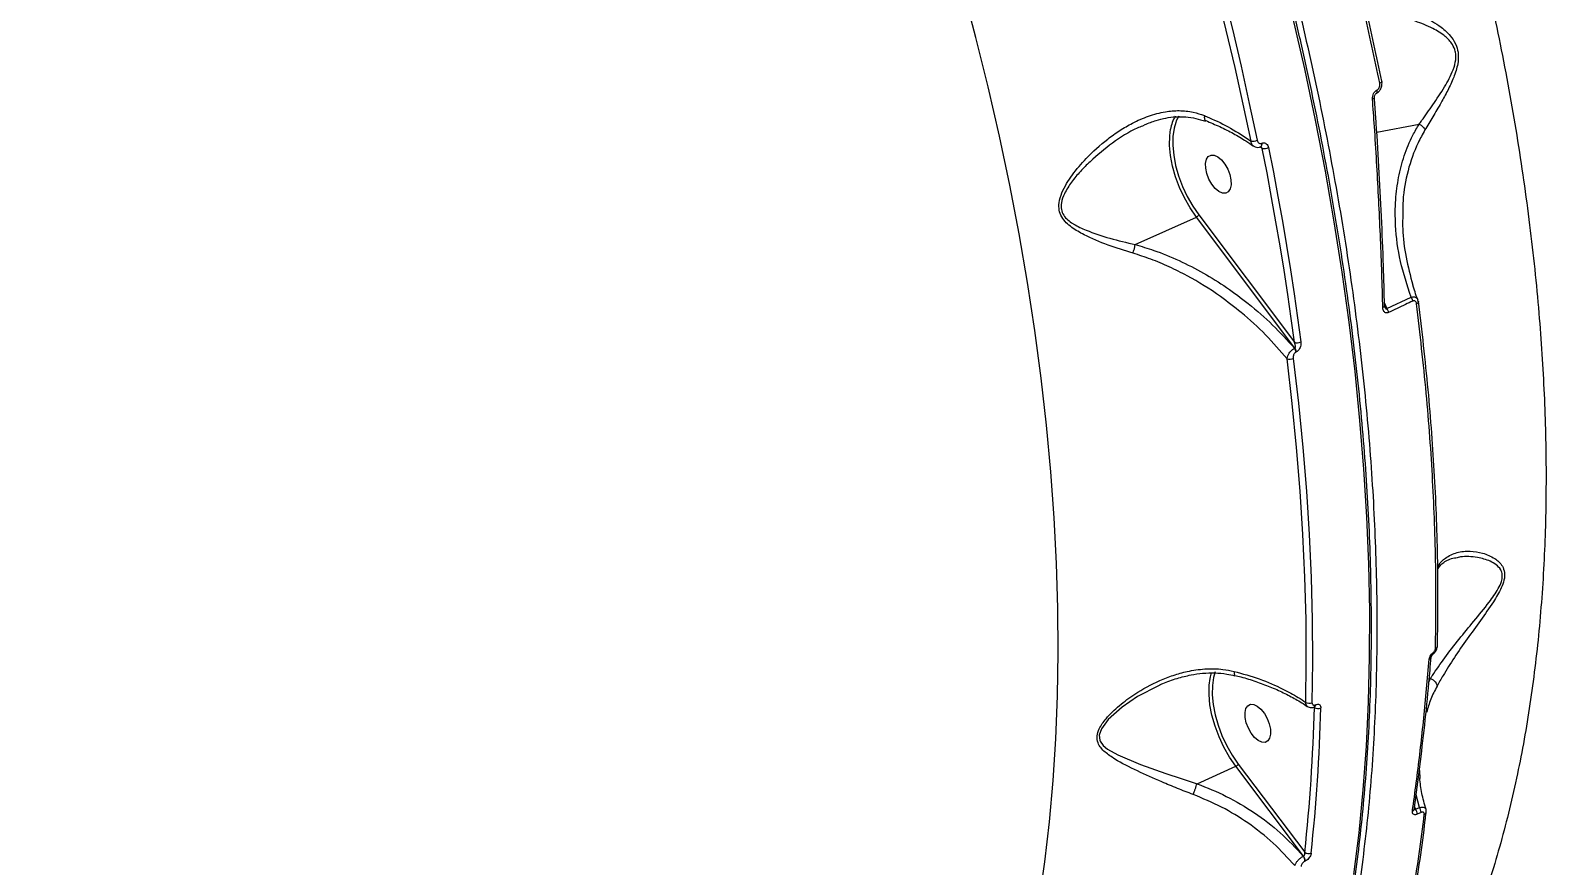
# Model space of a CAD drawing. Header units: millimetres. Extents: x -8422 to 28150, y -6982 to 5510.
# Drawn here: x 21714.2 to 22047, y 1206.7 to 1389.7 of the extents above; entities that cross this region are included whole.
import ezdxf

# ---------------------------------------------------------------- set-up
doc = ezdxf.new("R2010")
doc.units = ezdxf.units.MM
for name, color, linetype in [('DIKOM_ОБЪЕКТ', 7, 'Continuous'), ('DIKOM_РАЗМЕР_ЗОНА', 7, 'Continuous'), ('DIKOM_РАЗМЕР_ОБЪЕКТА', 7, 'Continuous')]:
    doc.layers.add(name, color=color, linetype=linetype)
doc.styles.add('style1', font='arial.ttf', dxfattribs={"width": 0.8})
doc.dimstyles.new('1-50', dxfattribs={"dimtxt": 300, "dimasz": 200, "dimexe": 100, "dimexo": 0, "dimgap": 100, "dimtad": 1, "dimdec": 0, "dimtxsty": 'style1', "dimcen": 0, "dimclrd": 7, "dimclre": 7, "dimadec": 1, "dimazin": 2, "dimtfac": 1, "dimtdec": 0, "dimtmove": 1, "dimatfit": 3, "dimfxl": 0, "dimlwd": 25, "dimlwe": 18, "dimarcsym": 0})

# ---------------------------------------------------------------- blocks, each defined once
blk = doc.blocks.new('*D15')
at = {"layer": 'Defpoints', "color": 0, "transparency": 16777216}
for p in [(19380.28, 3651.45), (27070.13, 3651.45), (15204.41, -3115.19)]:
    blk.add_point(p, dxfattribs=at)
at = {"layer": 'DIKOM_РАЗМЕР_ОБЪЕКТА', "color": 7, "lineweight": 18, "transparency": 16777216}
for p, q in [((19380.28, 3651.45), (27170.13, 3651.45)), ((15204.41, -3115.19), (27170.13, -3115.19))]:
    blk.add_line(p, q, dxfattribs=at)
at = {"layer": 'DIKOM_РАЗМЕР_ОБЪЕКТА', "color": 7, "lineweight": 25, "transparency": 16777216}
blk.add_line((27070.13, -2915.19), (27070.13, 3451.45), dxfattribs=at)
at = {"layer": 'DIKOM_РАЗМЕР_ОБЪЕКТА', "color": 7, "transparency": 16777216}
for points in [[(27036.8, 3451.45), (27103.47, 3451.45), (27070.13, 3651.45)], [(27036.8, -2915.19), (27103.47, -2915.19), (27070.13, -3115.19)]]:
    blk.add_solid(points, dxfattribs=at)
at = {"layer": 'DIKOM_РАЗМЕР_ОБЪЕКТА', "color": 0, "transparency": 16777216, "insert": (26816.96, -135.25), "char_height": 300, "attachment_point": 5, "rotation": 90, "style": 'style1'}
blk.add_mtext('6750', dxfattribs=at)
blk = doc.blocks.new('*D16')
at = {"layer": 'Defpoints', "color": 0, "transparency": 16777216}
for p in [(12490, 1387.95), (23986.61, 1004.03), (12490, -5796.5)]:
    blk.add_point(p, dxfattribs=at)
at = {"layer": 'DIKOM_РАЗМЕР_ОБЪЕКТА', "color": 7, "lineweight": 18, "transparency": 16777216}
for p, q in [((12490, 1387.95), (12490, -5896.5)), ((23986.61, 1004.03), (23986.61, -5896.5))]:
    blk.add_line(p, q, dxfattribs=at)
at = {"layer": 'DIKOM_РАЗМЕР_ОБЪЕКТА', "color": 7, "lineweight": 25, "transparency": 16777216}
blk.add_line((23786.61, -5796.5), (12690, -5796.5), dxfattribs=at)
at = {"layer": 'DIKOM_РАЗМЕР_ОБЪЕКТА', "color": 7, "transparency": 16777216}
for points in [[(12690, -5763.17), (12690, -5829.83), (12490, -5796.5)], [(23786.61, -5763.17), (23786.61, -5829.83), (23986.61, -5796.5)]]:
    blk.add_solid(points, dxfattribs=at)
at = {"layer": 'DIKOM_РАЗМЕР_ОБЪЕКТА', "color": 0, "transparency": 16777216, "insert": (18238.3, -5543.33), "char_height": 300, "attachment_point": 5, "style": 'style1'}
blk.add_mtext('11500', dxfattribs=at)
blk = doc.blocks.new('*D14')
at = {"layer": 'Defpoints', "color": 0, "transparency": 16777216}
for p in [(20684.73, 5148.63), (28049.7, 5148.63), (14575.76, -5055.5)]:
    blk.add_point(p, dxfattribs=at)
at = {"layer": 'DIKOM_РАЗМЕР_ЗОНА', "color": 7, "lineweight": 18, "transparency": 16777216}
for p, q in [((20684.73, 5148.63), (28149.7, 5148.63)), ((14575.76, -5055.5), (28149.7, -5055.5))]:
    blk.add_line(p, q, dxfattribs=at)
at = {"layer": 'DIKOM_РАЗМЕР_ЗОНА', "color": 7, "lineweight": 25, "transparency": 16777216}
blk.add_line((28049.7, -4855.5), (28049.7, 4948.63), dxfattribs=at)
at = {"layer": 'DIKOM_РАЗМЕР_ЗОНА', "color": 7, "transparency": 16777216}
for points in [[(28016.36, 4948.63), (28083.03, 4948.63), (28049.7, 5148.63)], [(28016.36, -4855.5), (28083.03, -4855.5), (28049.7, -5055.5)]]:
    blk.add_solid(points, dxfattribs=at)
at = {"layer": 'DIKOM_РАЗМЕР_ЗОНА', "color": 0, "transparency": 16777216, "insert": (27796.52, -63.59), "char_height": 300, "attachment_point": 5, "rotation": 90, "style": 'style1'}
blk.add_mtext('10200', dxfattribs=at)
blk = doc.blocks.new('*D13')
at = {"layer": 'Defpoints', "color": 0, "transparency": 16777216}
for p in [(10490, 1785.06), (25983.09, 460.53), (10490, -6882.5)]:
    blk.add_point(p, dxfattribs=at)
at = {"layer": 'DIKOM_РАЗМЕР_ЗОНА', "color": 7, "lineweight": 18, "transparency": 16777216}
for p, q in [((10490, 1785.06), (10490, -6982.5)), ((25983.09, 460.53), (25983.09, -6982.5))]:
    blk.add_line(p, q, dxfattribs=at)
at = {"layer": 'DIKOM_РАЗМЕР_ЗОНА', "color": 7, "lineweight": 25, "transparency": 16777216}
blk.add_line((25783.09, -6882.5), (10690, -6882.5), dxfattribs=at)
at = {"layer": 'DIKOM_РАЗМЕР_ЗОНА', "color": 7, "transparency": 16777216}
for points in [[(10690, -6849.17), (10690, -6915.83), (10490, -6882.5)], [(25783.09, -6849.17), (25783.09, -6915.83), (25983.09, -6882.5)]]:
    blk.add_solid(points, dxfattribs=at)
at = {"layer": 'DIKOM_РАЗМЕР_ЗОНА', "color": 0, "transparency": 16777216, "insert": (18236.55, -6629.33), "char_height": 300, "attachment_point": 5, "style": 'style1'}
blk.add_mtext('15500', dxfattribs=at)

msp = doc.modelspace()

# ---------------------------------------------------------------- linework, layer by layer
at = {"layer": 'DIKOM_ОБЪЕКТ', "color": 7, "linetype": 'Continuous', "lineweight": 15}
for p, q in [((21958.34, 1368.99), (21957.76, 1368.75)), ((22009.09, 1367.43), (22018.38, 1369.17)), ((21984.02, 1363.85), (21983.58, 1364.2)), ((21983.72, 1364.24), (21983.72, 1364.24)), ((21983.72, 1364.23), (21983.75, 1364.24)), ((21983.74, 1364.23), (21983.75, 1364.24)), ((21983.91, 1364.96), (21983.93, 1364.98)), ((21956.2, 1342.78), (21969.6, 1348.81)), ((21991.15, 1320.09), (21969.6, 1348.81)), ((21970.12, 1349.27), (21991.06, 1321.36)), ((22011.3, 1328.77), (22016.61, 1331.26)), ((22010.79, 1329.96), (22011.3, 1328.77)), ((22018.19, 1330.24), (22018.11, 1330.69)), ((21991.07, 1320.05), (21991.15, 1320.09)), ((21991.49, 1319.25), (21991.41, 1319.21)), ((22021.44, 1253.02), (22021.44, 1253.03)), ((22020.54, 1247.04), (22020.88, 1247.74)), ((22020.6, 1247.69), (22020.88, 1247.74)), ((21961.6, 1246.25), (21961.32, 1246.11)), ((21995.46, 1241.49), (21995.5, 1241.51)), ((21995.67, 1241.94), (21995.72, 1241.96)), ((21969.74, 1224.65), (21978.24, 1228.48)), ((21993.07, 1208.81), (21978.24, 1228.48)), ((21978.76, 1228.94), (21993.33, 1209.62)), ((22018.43, 1227.55), (22018.54, 1225.76)), ((22018.42, 1219.47), (22017.73, 1222.24)), ((22017.38, 1219.61), (22017.6, 1219.11)), ((22017.6, 1219.11), (22018.42, 1219.47)), ((22018.79, 1218.34), (22017.97, 1217.98)), ((22019.89, 1218.27), (22019.91, 1218.41)), ((22019.93, 1218.41), (22019.93, 1218.4)), ((21993.01, 1208.78), (21993.07, 1208.81)), ((21993.42, 1207.7), (21993.36, 1207.67))]:
    msp.add_line(p, q, dxfattribs=at)
at = {"layer": 'DIKOM_ОБЪЕКТ', "color": 7, "linetype": 'Continuous', "lineweight": 15, "flags": 128}
for points in [[(21966.29, 1430.92), (21968.73, 1422.71), (21971.07, 1414.51), (21973.31, 1406.31), (21975.44, 1398.13), (21977.47, 1389.97), (21979.38, 1381.83), (21981.19, 1373.71), (21982.9, 1365.62)], [(21981.57, 1365.43), (21979.87, 1373.5), (21978.06, 1381.6), (21976.15, 1389.72), (21974.13, 1397.87), (21972, 1406.03), (21969.77, 1414.2), (21967.43, 1422.39), (21964.99, 1430.58)], [(21935.13, 1198.92), (21936.39, 1207.53), (21937.42, 1216.33), (21938.24, 1225.33), (21938.83, 1234.51), (21939.21, 1243.87), (21939.36, 1253.39), (21939.28, 1263.08), (21938.99, 1272.91), (21938.47, 1282.87), (21937.74, 1292.97), (21936.78, 1303.2), (21935.6, 1313.53), (21934.2, 1323.96), (21932.59, 1334.49), (21930.76, 1345.09), (21928.72, 1355.78), (21926.46, 1366.52), (21924, 1377.31), (21921.32, 1388.15), (21918.44, 1399.02)], [(22004.11, 1204.75), (22005.24, 1213.92), (22006.14, 1223.29), (22006.82, 1232.85), (22007.28, 1242.58), (22007.53, 1252.48), (22007.55, 1262.54), (22007.35, 1272.76), (22006.92, 1283.11), (22006.28, 1293.6), (22005.42, 1304.22), (22004.34, 1314.95), (22003.04, 1325.79), (22001.52, 1336.73), (21999.79, 1347.76), (21997.84, 1358.87), (21995.68, 1370.05), (21993.31, 1381.29), (21990.73, 1392.59)], [(22010.15, 1378.57), (22010.18, 1378.52), (22010.19, 1378.47), (22010.18, 1378.41), (22010.14, 1378.36), (22010.08, 1378.29), (22010, 1378.23), (22009.9, 1378.18), (22009.78, 1378.12)], [(22008.59, 1374.94), (22008.58, 1374.91), (22008.55, 1374.86), (22008.49, 1374.81), (22008.4, 1374.77), (22008.29, 1374.72), (22008.16, 1374.68)], [(22009.02, 1375.92), (22009.08, 1375.97), (22009.15, 1376.08), (22009.18, 1376.23), (22009.17, 1376.42), (22009.13, 1376.62)], [(21965.72, 1370.87), (21965.2, 1369.86), (21965.07, 1369.51)], [(21969.6, 1348.81), (21968.23, 1350.81), (21966.99, 1352.98), (21965.92, 1355.26), (21965.04, 1357.61), (21964.37, 1359.97), (21963.93, 1362.28), (21963.72, 1364.5), (21963.75, 1366.56), (21963.94, 1368.05)], [(21965.07, 1369.51), (21964.71, 1368.28), (21964.45, 1366.48), (21964.42, 1364.48), (21964.62, 1362.33), (21965.05, 1360.09), (21965.7, 1357.8), (21966.56, 1355.52), (21967.6, 1353.31), (21968.79, 1351.21), (21970.12, 1349.27)], [(21973.71, 1355.09), (21972.97, 1356.02), (21972.35, 1357.12), (21971.89, 1358.31), (21971.64, 1359.49), (21971.61, 1360.57), (21971.8, 1361.46), (21972.21, 1362.08), (21972.8, 1362.39), (21973.51, 1362.36), (21974.3, 1362), (21975.1, 1361.33), (21975.84, 1360.4), (21976.46, 1359.3), (21976.92, 1358.11), (21977.17, 1356.93), (21977.2, 1355.85), (21977, 1354.96), (21976.59, 1354.34), (21976.01, 1354.03), (21975.29, 1354.06), (21974.51, 1354.42), (21973.71, 1355.09)], [(21991.06, 1321.36), (21990.35, 1326.6), (21989.6, 1331.87), (21988.79, 1337.15), (21987.94, 1342.46), (21987.03, 1347.78), (21986.08, 1353.12), (21985.07, 1358.47), (21984.02, 1363.85)], [(21985.4, 1364.02), (21986.45, 1358.64), (21987.46, 1353.27), (21988.42, 1347.92), (21989.32, 1342.58), (21990.18, 1337.26), (21990.99, 1331.97), (21991.74, 1326.69), (21992.45, 1321.44)], [(22010.82, 1329.34), (22010.82, 1329.29), (22010.79, 1329.23), (22010.73, 1329.17), (22010.65, 1329.11), (22010.55, 1329.06), (22010.42, 1329.02)], [(22018.17, 1330.34), (22018.21, 1330.28), (22018.22, 1330.24)], [(21993.55, 1242.48), (21993.67, 1251.48), (21993.61, 1260.61), (21993.36, 1269.87), (21992.94, 1279.24), (21992.34, 1288.71), (21991.55, 1298.29), (21990.59, 1307.97), (21989.45, 1317.73)], [(21990.8, 1317.82), (21991.94, 1308.03), (21992.91, 1298.34), (21993.69, 1288.74), (21994.29, 1279.24), (21994.72, 1269.85), (21994.96, 1260.58), (21995.03, 1251.42), (21994.91, 1242.4)], [(22022.33, 1254.95), (22022.36, 1254.86), (22022.37, 1254.78), (22022.36, 1254.69), (22022.32, 1254.6), (22022.26, 1254.52), (22022.18, 1254.44), (22022.08, 1254.38), (22021.96, 1254.32)], [(22021.44, 1253.03), (22021.46, 1253.06), (22021.47, 1253.12), (22021.45, 1253.21), (22021.4, 1253.32)], [(21978.24, 1228.48), (21976.87, 1230.48), (21975.63, 1232.64), (21974.56, 1234.93), (21973.68, 1237.28), (21973.01, 1239.64), (21972.57, 1241.95), (21972.36, 1244.17), (21972.39, 1246.23), (21972.58, 1247.72)], [(21972.58, 1247.72), (21972.66, 1248.09), (21972.88, 1248.91)], [(21973.71, 1249.18), (21973.35, 1247.95), (21973.09, 1246.15), (21973.06, 1244.15), (21973.26, 1242), (21973.69, 1239.75), (21974.35, 1237.47), (21975.2, 1235.19), (21976.24, 1232.97), (21977.43, 1230.87), (21978.76, 1228.94)], [(21961.32, 1246.11), (21956.72, 1243.76), (21953.31, 1241.43), (21950.29, 1238.69), (21948.79, 1236.65), (21948.32, 1235.27), (21948.43, 1234.2), (21948.53, 1233.94), (21949.21, 1232.99), (21950.14, 1232.22), (21952.38, 1230.96), (21957.35, 1228.87), (21962.87, 1226.91), (21966.25, 1225.77), (21969.74, 1224.65), (21969.74, 1224.65), (21969.74, 1224.65)], [(21982.35, 1234.76), (21981.61, 1235.69), (21980.99, 1236.79), (21980.53, 1237.98), (21980.28, 1239.16), (21980.25, 1240.24), (21980.45, 1241.13), (21980.85, 1241.75), (21981.44, 1242.06), (21982.16, 1242.03), (21982.94, 1241.67), (21983.74, 1240.99), (21984.48, 1240.07), (21985.1, 1238.97), (21985.56, 1237.78), (21985.81, 1236.59), (21985.84, 1235.52), (21985.64, 1234.63), (21985.24, 1234.01), (21984.65, 1233.7), (21983.93, 1233.72), (21983.15, 1234.09), (21982.35, 1234.76)]]:
    msp.add_lwpolyline(points, dxfattribs=at)
at = {"layer": 'DIKOM_ОБЪЕКТ', "color": 7, "linetype": 'Continuous', "lineweight": 15}
for centre, radius, start, end in [((21973.13, 1366.43), 9.33, 151.3455, 169.978), ((21981.9, 1367.82), 2.42, 262.1091, 294.3659), ((21983.3, 1364.73), 0.654, 310.1569, 21.4892), ((21983.33, 1364.74), 0.65, 309.5561, 21.6284), ((21984.43, 1366.12), 2.31, 259.7365, 294.7575), ((21969.12, 1349.89), 1.18, 293.7818, 328.0088), ((22015.03, 1330.07), 1.98, 9.6033, 37.0328), ((22009.77, 1327.57), 1.95, 10.1639, 38.0384), ((22017.69, 1330.35), 0.54, 283.0049, 348.6839), ((21991.66, 1323.18), 1.92, 251.6476, 294.4117), ((21990.01, 1319.6), 1.95, 253.4242, 293.9782), ((21989.6, 1318.95), 1.84, 8.075, 36.7074), ((21989.67, 1318.99), 1.84, 8.1062, 36.704), ((22020.5, 1252.44), 0.513, 281.2941, 350.0193), ((21598.36, 1252), 397.23, 353.8751, 358.4679), ((21994.31, 1243.82), 1.54, 240.4114, 292.9109), ((21598.69, 1251.92), 398.31, 353.876, 358.4673), ((21996.26, 1242.65), 1.51, 237.3057, 293.1702), ((21995.22, 1241.88), 0.462, 302.1946, 6.7751), ((21995.26, 1241.9), 0.459, 301.236, 6.9114), ((21977.77, 1229.55), 1.17, 293.7709, 328.3381), ((22016.75, 1219.17), 0.56, 285.1799, 347.64), ((22016.13, 1218), 1.84, 359.3821, 37.1263), ((22016.95, 1218.36), 1.84, 359.289, 36.9769), ((22019.34, 1218.51), 0.595, 286.7792, 348.6434), ((21991.68, 1207.75), 1.68, 357.4412, 37.874), ((21991.74, 1207.77), 1.68, 357.456, 37.8592), ((21994.19, 1210.72), 1.4, 231.8216, 292.4934)]:
    msp.add_arc(centre, radius, start, end, dxfattribs=at)
for points, knots in [([(21957, 1089.09), (21957.51, 1089.64), (21959.46, 1091.73), (21962.68, 1095.64), (21966.65, 1100.82), (21970.45, 1106.27), (21974.09, 1111.98), (21977.54, 1117.93), (21980.83, 1124.13), (21983.94, 1130.57), (21986.86, 1137.24), (21989.6, 1144.14), (21992.16, 1151.27), (21994.54, 1158.62), (21996.72, 1166.18), (21998.71, 1173.95), (22000.52, 1181.93), (22002.13, 1190.09), (22003.54, 1198.45), (22004.77, 1206.99), (22005.79, 1215.71), (22006.62, 1224.6), (22007.25, 1233.66), (22007.69, 1242.87), (22007.92, 1252.23), (22007.96, 1261.73), (22007.8, 1271.37), (22007.45, 1281.14), (22006.89, 1291.03), (22006.14, 1301.04), (22005.2, 1311.15), (22004.05, 1321.36), (22002.72, 1331.66), (22001.18, 1342.04), (21999.46, 1352.5), (21997.54, 1363.03), (21995.44, 1373.61), (21993.15, 1384.25), (21990.67, 1394.94), (21988, 1405.66), (21985.16, 1416.4), (21982.13, 1427.17), (21978.92, 1437.95), (21975.54, 1448.73), (21971.99, 1459.51), (21968.26, 1470.28), (21964.37, 1481.02), (21960.31, 1491.74), (21956.1, 1502.42), (21951.72, 1513.06), (21947.19, 1523.64), (21942.5, 1534.16), (21937.67, 1544.61), (21933.24, 1553.85), (21930.4, 1559.58), (21929.26, 1561.88)], [0, 0, 0, 0, 0.0068, 0.025989, 0.045184, 0.064384, 0.083589, 0.102799, 0.122013, 0.141231, 0.160451, 0.179675, 0.1989, 0.218127, 0.237356, 0.256585, 0.275815, 0.295045, 0.314276, 0.333507, 0.352737, 0.371967, 0.391197, 0.410427, 0.429656, 0.448884, 0.468112, 0.48734, 0.506567, 0.525793, 0.545019, 0.564245, 0.58347, 0.602695, 0.621919, 0.641143, 0.660366, 0.679589, 0.698811, 0.718034, 0.737256, 0.756478, 0.775699, 0.79492, 0.814141, 0.833362, 0.852583, 0.871804, 0.891024, 0.910245, 0.929465, 0.948686, 0.967906, 0.987127, 1, 1, 1, 1]), ([(21930.51, 1562.12), (21932.53, 1558.02), (21937.98, 1546.98), (21946.38, 1528.71), (21955.53, 1507.31), (21964.11, 1485.5), (21972.08, 1463.34), (21979.39, 1440.92), (21985.89, 1418.71), (21991.57, 1396.79), (21996.44, 1375.23), (22000.59, 1353.67), (22003.96, 1332.19), (22006.54, 1310.87), (22008.25, 1290.17), (22009.12, 1270.16), (22009.18, 1250.87), (22008.43, 1231.99), (22006.84, 1213.6), (22004.38, 1195.79), (22001.12, 1178.94), (21997.09, 1163.08), (21992.32, 1148.24), (21986.76, 1134.17), (21980.37, 1120.94), (21973.15, 1108.67), (21965.91, 1098.28), (21960.79, 1092.5), (21958.59, 1090.02)], [0, 0, 0, 0, 0.022951, 0.06183, 0.10074, 0.139619, 0.179627, 0.219668, 0.259677, 0.298556, 0.337465, 0.376344, 0.416353, 0.456394, 0.496403, 0.535281, 0.57419, 0.613069, 0.653077, 0.693117, 0.733125, 0.772005, 0.810913, 0.849792, 0.889801, 0.929842, 0.96985, 1, 1, 1, 1]), ([(21995.89, 1516.48), (21998.3, 1510.57), (22003.14, 1498.75), (22009.8, 1480.84), (22016, 1462.84), (22021.87, 1444.14), (22027.32, 1424.85), (22032.26, 1405.04), (22036.53, 1385.21), (22040.07, 1365.43), (22042.86, 1345.78), (22044.8, 1326.89), (22045.92, 1308.8), (22046.29, 1291.52), (22045.91, 1274.58), (22044.74, 1258.06), (22042.78, 1242.02), (22040, 1226.49), (22036.37, 1211.56), (22031.86, 1197.23), (22026.5, 1183.75), (22020.43, 1171.44), (22013.78, 1160.3), (22006.54, 1150.45), (22001.46, 1144.2), (21998.66, 1141.53), (21998.65, 1141.53)], [0, 0, 0, 0, 0.039457, 0.078914, 0.118764, 0.158614, 0.202667, 0.246754, 0.290806, 0.336157, 0.381546, 0.426896, 0.469563, 0.512263, 0.554929, 0.598827, 0.642761, 0.686658, 0.732144, 0.77763, 0.823769, 0.869908, 0.913242, 0.956611, 0.999946, 1, 1, 1, 1]), ([(21993.41, 1443.97), (21995.04, 1438.51), (21998.3, 1427.59), (22002.67, 1411.21), (22006.69, 1394.84), (22008.99, 1383.99), (22010.15, 1378.57)], [0, 0, 0, 0, 0.249121, 0.498242, 0.749121, 1, 1, 1, 1]), ([(22009.78, 1378.12), (22008.63, 1383.51), (22006.34, 1394.3), (22002.33, 1410.65), (21997.95, 1427.1), (21994.67, 1438.12), (21993.02, 1443.62)], [0, 0, 0, 0, 0.249121, 0.498243, 0.749121, 1, 1, 1, 1]), ([(22007.19, 1392.14), (22007.3, 1392.52), (22007.59, 1393.47), (22008.54, 1394.36), (22010.17, 1394.99), (22012.57, 1394.98), (22015.76, 1394.21), (22019.39, 1392.83), (22022.37, 1391.09), (22024.4, 1389.41), (22025.6, 1388.1), (22026.58, 1386.48), (22027.04, 1384.45), (22026.86, 1382.04), (22025.98, 1379.33), (22024.65, 1376.51), (22023.07, 1373.64), (22021.37, 1370.72), (22020.23, 1368.83), (22019.66, 1367.88)], [0, 0, 0, 0, 0.041442, 0.105112, 0.168887, 0.262774, 0.356823, 0.455711, 0.55441, 0.587668, 0.620863, 0.660285, 0.692365, 0.724471, 0.773232, 0.823993, 0.874894, 0.937441, 1, 1, 1, 1]), ([(22018.39, 1369.17), (22018.39, 1369.17), (22018.57, 1369.42), (22019.53, 1370.77), (22021.39, 1373.39), (22023.48, 1376.5), (22024.98, 1379.12), (22025.89, 1381.08), (22026.46, 1383.08), (22026.43, 1384.45), (22026.19, 1385.6), (22025.58, 1386.97), (22023.85, 1388.71), (22021.03, 1390.4), (22017.49, 1391.8), (22013.88, 1392.69), (22010.9, 1393.07), (22009.44, 1392.81), (22008.83, 1392.71)], [0, 0, 0, 0, 0.00009, 0.022343, 0.12087, 0.221262, 0.263513, 0.306473, 0.351111, 0.384374, 0.388261, 0.425547, 0.483532, 0.568511, 0.687122, 0.80781, 0.920208, 1, 1, 1, 1]), ([(22009.02, 1375.94), (22009.17, 1376.02), (22009.51, 1376.23), (22009.93, 1376.79), (22010.21, 1377.51), (22010.28, 1378.14), (22010.19, 1378.45), (22010.17, 1378.52)], [0, 0, 0, 0, 0.173669, 0.405279, 0.670751, 0.930965, 1, 1, 1, 1]), ([(22009.13, 1376.62), (22009.16, 1376.65), (22009.31, 1376.73), (22009.53, 1376.97), (22009.72, 1377.34), (22009.82, 1377.74), (22009.79, 1377.99), (22009.78, 1378.12)], [0, 0, 0, 0, 0.079789, 0.318133, 0.555548, 0.777383, 1, 1, 1, 1]), ([(22008.16, 1374.68), (22008.17, 1374.88), (22008.17, 1375.28), (22008.39, 1375.86), (22008.71, 1376.35), (22009, 1376.54), (22009.13, 1376.62)], [0, 0, 0, 0, 0.25914, 0.517706, 0.781161, 1, 1, 1, 1]), ([(22010.42, 1329.02), (22010.41, 1329.64), (22010.33, 1332.73), (22010.07, 1340.82), (22009.52, 1353.38), (22008.81, 1365.53), (22008.31, 1372.67), (22008.16, 1374.68)], [0, 0, 0, 0, 0.041373, 0.206872, 0.538155, 0.869437, 1, 1, 1, 1]), ([(22010.81, 1329.34), (22010.73, 1332.26), (22010.56, 1338.74), (22010.15, 1348.91), (22009.58, 1359.8), (22009.06, 1368.49), (22008.68, 1373.56), (22008.57, 1374.95)], [0, 0, 0, 0, 0.195296, 0.433882, 0.672071, 0.909964, 1, 1, 1, 1]), ([(22008.59, 1374.94), (22008.59, 1374.96), (22008.58, 1375.03), (22008.6, 1375.22), (22008.67, 1375.48), (22008.79, 1375.71), (22008.91, 1375.85), (22009, 1375.91), (22009.02, 1375.92), (22009.02, 1375.92)], [0, 0, 0, 0, 0.037717, 0.226901, 0.441656, 0.665468, 0.828816, 0.961418, 1, 1, 1, 1]), ([(21955.72, 1340.87), (21953.87, 1341.45), (21950.13, 1342.62), (21945.66, 1344.49), (21942.68, 1346.2), (21941.06, 1347.54), (21940.05, 1348.77), (21939.47, 1350.28), (21939.46, 1352.13), (21940.09, 1354.12), (21941.14, 1356.14), (21942.87, 1358.71), (21945.76, 1362.11), (21949.32, 1365.32), (21952.79, 1367.8), (21955.76, 1369.54), (21959.1, 1371.01), (21962.56, 1371.94), (21965.86, 1372.2), (21968.75, 1371.93), (21970.54, 1371.31), (21971.35, 1371.03)], [0, 0, 0, 0, 0.091325, 0.184875, 0.239018, 0.266439, 0.294655, 0.321056, 0.347517, 0.383036, 0.418294, 0.453631, 0.526836, 0.625931, 0.677094, 0.728238, 0.790388, 0.854061, 0.904638, 0.956677, 1, 1, 1, 1]), ([(21958.3, 1369.06), (21959.12, 1369.38), (21960.64, 1369.97), (21962.92, 1370.55), (21965.09, 1370.82), (21967.29, 1370.79), (21969.47, 1370.48), (21970.88, 1370.01), (21971.57, 1369.78)], [0, 0, 0, 0, 0.186852, 0.343417, 0.506666, 0.670226, 0.836688, 1, 1, 1, 1]), ([(21971.35, 1371.03), (21971.35, 1371), (21971.32, 1370.8), (21971.32, 1370.44), (21971.42, 1370.08), (21971.57, 1369.99), (21971.63, 1369.95)], [0, 0, 0, 0, 0.044374, 0.358159, 0.695869, 1, 1, 1, 1]), ([(21971.35, 1371.03), (21971.67, 1370.89), (21973.68, 1370.04), (21977.27, 1368.29), (21980.12, 1366.39), (21981.57, 1365.43)], [0, 0, 0, 0, 0.084983, 0.533472, 1, 1, 1, 1]), ([(21957.76, 1368.75), (21957.39, 1368.6), (21955.1, 1367.66), (21951.16, 1365.11), (21947.09, 1361.76), (21944.15, 1358.82), (21942.21, 1356.51), (21940.78, 1354.21), (21939.97, 1352.14), (21939.92, 1350.45), (21940.48, 1349.14), (21941.41, 1348.14), (21942.21, 1347.57), (21943.52, 1346.77), (21946.12, 1345.58), (21950.6, 1344.09), (21954.33, 1343.21), (21956.2, 1342.78)], [0, 0, 0, 0, 0.026146, 0.163473, 0.300995, 0.365452, 0.429945, 0.493885, 0.539181, 0.571832, 0.604404, 0.637408, 0.670621, 0.676056, 0.74829, 0.874117, 1, 1, 1, 1]), ([(21971.63, 1369.94), (21972.67, 1369.5), (21974.78, 1368.63), (21977.72, 1367.12), (21980.17, 1365.7), (21981.53, 1364.74), (21982.06, 1364.37)], [0, 0, 0, 0, 0.27175, 0.548077, 0.825503, 1, 1, 1, 1]), ([(22016.61, 1331.26), (22015.76, 1333.87), (22014.06, 1339.08), (22013.12, 1346.26), (22013.13, 1352.4), (22013.79, 1357.51), (22015.03, 1362.25), (22016.61, 1366.14), (22017.91, 1368.36), (22018.38, 1369.17)], [0, 0, 0, 0, 0.199255, 0.398455, 0.542935, 0.670809, 0.79899, 0.926742, 1, 1, 1, 1]), ([(22019.66, 1367.88), (22019.14, 1366.95), (22017.54, 1364.11), (22015.8, 1358.96), (22014.8, 1353.78), (22014.81, 1350.65), (22014.82, 1349.76)], [0, 0, 0, 0, 0.170506, 0.515871, 0.861495, 1, 1, 1, 1]), ([(22018.38, 1369.17), (22018.38, 1369.17), (22018.38, 1369.17), (22018.39, 1369.17), (22018.39, 1369.17), (22018.39, 1369.17)], [0, 0, 0, 0, 0.438403, 0.788868, 1, 1, 1, 1]), ([(22018.39, 1369.17), (22018.58, 1369.05), (22018.97, 1368.82), (22019.38, 1368.39), (22019.58, 1368.07), (22019.65, 1367.92), (22019.66, 1367.88)], [0, 0, 0, 0, 0.341341, 0.682721, 0.934043, 1, 1, 1, 1]), ([(21982.07, 1364.4), (21982.06, 1364.4), (21981.89, 1364.47), (21981.68, 1364.82), (21981.6, 1365.22), (21981.57, 1365.43)], [0, 0, 0, 0, 0.031605, 0.517486, 1, 1, 1, 1]), ([(21982.1, 1364.39), (21982.12, 1364.37), (21982.29, 1364.2), (21982.76, 1364.08), (21983.31, 1364.05), (21983.61, 1364.2), (21983.71, 1364.25)], [0, 0, 0, 0, 0.059287, 0.42076, 0.808788, 1, 1, 1, 1]), ([(21982.9, 1365.62), (21982.93, 1365.5), (21983, 1365.27), (21983.22, 1365.03), (21983.49, 1364.9), (21983.73, 1364.9), (21983.87, 1364.95), (21983.91, 1364.96)], [0, 0, 0, 0, 0.233612, 0.467251, 0.695508, 0.908663, 1, 1, 1, 1]), ([(21984.02, 1363.85), (21983.98, 1363.93), (21983.9, 1364.08), (21983.77, 1364.19), (21983.71, 1364.24)], [0, 0, 0, 0, 0.531278, 1, 1, 1, 1]), ([(21983.93, 1364.98), (21983.99, 1365), (21984.19, 1365.08), (21984.54, 1365.08), (21984.93, 1364.89), (21985.25, 1364.53), (21985.35, 1364.19), (21985.4, 1364.02)], [0, 0, 0, 0, 0.093167, 0.3039, 0.530264, 0.765182, 1, 1, 1, 1]), ([(22014.82, 1349.76), (22014.78, 1348.6), (22014.67, 1345.38), (22015.37, 1340.05), (22016.46, 1335.93), (22016.99, 1333.9)], [0, 0, 0, 0, 0.222488, 0.616503, 1, 1, 1, 1]), ([(21955.72, 1340.87), (21955.74, 1340.94), (21955.81, 1341.15), (21955.94, 1341.6), (21956.1, 1342.21), (21956.17, 1342.59), (21956.2, 1342.78)], [0, 0, 0, 0, 0.107454, 0.34945, 0.674728, 1, 1, 1, 1]), ([(21989.45, 1317.73), (21987.92, 1319.51), (21984.85, 1323.09), (21979.87, 1327.61), (21974.17, 1332.01), (21968.85, 1335.34), (21963.67, 1337.93), (21959.7, 1339.61), (21957.02, 1340.46), (21955.72, 1340.87)], [0, 0, 0, 0, 0.173876, 0.350139, 0.488061, 0.692275, 0.797117, 0.901942, 1, 1, 1, 1]), ([(21956.2, 1342.78), (21956.2, 1342.78), (21956.2, 1342.78), (21956.2, 1342.78), (21956.2, 1342.78), (21956.2, 1342.78)], [0, 0, 0, 0, 0.401176, 0.76715, 1, 1, 1, 1]), ([(21956.2, 1342.78), (21957.56, 1342.37), (21960.81, 1341.41), (21965.83, 1339.33), (21971.17, 1336.6), (21976.25, 1333.43), (21981.35, 1329.65), (21986.4, 1325.23), (21989.51, 1321.78), (21991.07, 1320.05)], [0, 0, 0, 0, 0.099982, 0.239905, 0.380322, 0.520384, 0.660143, 0.830067, 1, 1, 1, 1]), ([(22016.61, 1331.26), (22016.8, 1331.3), (22017.17, 1331.38), (22017.63, 1331.26), (22017.96, 1331.03), (22018.05, 1330.8), (22018.08, 1330.7)], [0, 0, 0, 0, 0.272334, 0.544837, 0.815381, 1, 1, 1, 1]), ([(22018.08, 1330.7), (22018.08, 1330.71), (22017.62, 1331.82), (22017.3, 1332.94), (22016.97, 1334.05)], [0, 0, 0, 0, 0.006106, 1, 1, 1, 1]), ([(22011.69, 1327.91), (22011.58, 1327.87), (22011.35, 1327.78), (22011.03, 1327.83), (22010.76, 1328), (22010.56, 1328.3), (22010.45, 1328.65), (22010.43, 1328.91), (22010.42, 1329.02)], [0, 0, 0, 0, 0.164359, 0.329167, 0.489781, 0.661618, 0.86138, 1, 1, 1, 1]), ([(22010.87, 1329.05), (22010.86, 1329.06), (22010.85, 1329.1), (22010.83, 1329.21), (22010.83, 1329.3), (22010.83, 1329.33)], [0, 0, 0, 0, 0.301362, 0.740491, 1, 1, 1, 1]), ([(22010.87, 1329.04), (22010.88, 1329.03), (22010.91, 1328.94), (22010.97, 1328.84), (22011.05, 1328.75), (22011.1, 1328.71), (22011.16, 1328.69), (22011.21, 1328.69), (22011.26, 1328.72), (22011.29, 1328.75), (22011.3, 1328.77)], [0, 0, 0, 0, 0.071346, 0.364346, 0.500093, 0.586574, 0.687437, 0.782827, 0.885749, 1, 1, 1, 1]), ([(22016.99, 1330.4), (22016.45, 1330.15), (22014.68, 1329.34), (22012.92, 1328.5), (22011.69, 1327.91)], [0, 0, 0, 0, 0.299641, 1, 1, 1, 1]), ([(22017.81, 1329.82), (22017.81, 1329.83), (22017.79, 1329.95), (22017.74, 1330.13), (22017.6, 1330.33), (22017.43, 1330.45), (22017.21, 1330.48), (22017.06, 1330.43), (22016.99, 1330.4)], [0, 0, 0, 0, 0.035427, 0.257332, 0.448249, 0.628117, 0.814416, 1, 1, 1, 1]), ([(22021.96, 1254.32), (22022.03, 1260.32), (22022.16, 1272.31), (22021.44, 1291), (22020.09, 1310.13), (22018.57, 1323.26), (22017.81, 1329.82)], [0, 0, 0, 0, 0.248616, 0.497232, 0.748616, 1, 1, 1, 1]), ([(22018.17, 1330.34), (22018.93, 1323.86), (22020.43, 1310.9), (22021.79, 1291.86), (22022.53, 1273.12), (22022.4, 1261.01), (22022.33, 1254.95)], [0, 0, 0, 0, 0.248615, 0.497231, 0.748616, 1, 1, 1, 1]), ([(21991.15, 1320.09), (21991.17, 1320.1), (21991.2, 1320.12), (21991.26, 1320.21), (21991.29, 1320.37), (21991.28, 1320.62), (21991.22, 1320.94), (21991.13, 1321.19), (21991.06, 1321.34), (21991.06, 1321.36)], [0, 0, 0, 0, 0.055328, 0.109801, 0.243696, 0.417573, 0.65179, 0.951814, 1, 1, 1, 1]), ([(21992.45, 1321.44), (21992.45, 1321.4), (21992.48, 1321.18), (21992.47, 1320.76), (21992.33, 1320.22), (21992.11, 1319.79), (21991.83, 1319.44), (21991.6, 1319.31), (21991.49, 1319.25)], [0, 0, 0, 0, 0.03924, 0.287246, 0.495203, 0.671024, 0.835349, 1, 1, 1, 1]), ([(21989.45, 1317.73), (21989.45, 1317.76), (21989.48, 1317.98), (21989.6, 1318.4), (21989.89, 1318.95), (21990.24, 1319.41), (21990.64, 1319.8), (21990.92, 1319.97), (21991.07, 1320.05)], [0, 0, 0, 0, 0.039143, 0.268325, 0.466397, 0.643621, 0.819932, 1, 1, 1, 1]), ([(21991.41, 1319.21), (21991.34, 1319.17), (21991.19, 1319.08), (21991.02, 1318.86), (21990.88, 1318.59), (21990.79, 1318.25), (21990.78, 1317.98), (21990.8, 1317.84), (21990.8, 1317.82)], [0, 0, 0, 0, 0.167264, 0.334416, 0.509118, 0.71306, 0.95773, 1, 1, 1, 1]), ([(22020.89, 1247.74), (22020.89, 1247.74), (22021.01, 1247.95), (22021.97, 1249.39), (22023.94, 1252.24), (22027.04, 1256.23), (22030.36, 1260.26), (22033.01, 1263.44), (22034.79, 1265.86), (22035.75, 1267.37), (22036.43, 1268.85), (22036.6, 1269.85), (22036.56, 1270.74), (22036.24, 1271.72), (22035.26, 1272.7), (22033.53, 1273.66), (22030.84, 1274.33), (22028.22, 1274.57), (22026.77, 1274.17), (22026.44, 1274.08)], [0, 0, 0, 0, 0.000079, 0.017773, 0.126691, 0.23796, 0.342592, 0.449258, 0.48464, 0.520647, 0.555866, 0.584838, 0.590898, 0.625658, 0.674295, 0.725188, 0.825385, 0.96033, 1, 1, 1, 1]), ([(22022.37, 1271.99), (22022.46, 1272.18), (22022.94, 1273.11), (22024.33, 1274.31), (22026.62, 1275.46), (22029.41, 1275.7), (22032.28, 1275.29), (22034.43, 1274.38), (22035.87, 1273.29), (22036.66, 1272.33), (22037.16, 1271.01), (22037.06, 1269.32), (22036.43, 1267.6), (22035.59, 1266.01), (22034.08, 1263.59), (22031.78, 1260.36), (22028.82, 1256.34), (22026.05, 1252.3), (22023.85, 1248.82), (22022.73, 1246.79), (22022.3, 1246.03)], [0, 0, 0, 0, 0.01666, 0.084084, 0.177416, 0.270883, 0.35211, 0.433157, 0.464332, 0.495417, 0.527781, 0.56045, 0.588891, 0.615718, 0.642621, 0.718063, 0.793757, 0.872884, 0.951963, 1, 1, 1, 1]), ([(22022.37, 1271.63), (22022.56, 1271.9), (22023.01, 1272.52), (22023.8, 1273.2), (22024.83, 1273.76), (22025.72, 1274.1), (22026.29, 1274.15), (22026.38, 1274.16)], [0, 0, 0, 0, 0.183791, 0.415306, 0.673355, 0.950649, 1, 1, 1, 1]), ([(22021.4, 1253.32), (22021.46, 1253.37), (22021.6, 1253.5), (22021.78, 1253.74), (22021.93, 1254.04), (22021.95, 1254.23), (22021.96, 1254.32)], [0, 0, 0, 0, 0.183479, 0.462641, 0.730973, 1, 1, 1, 1]), ([(22021.43, 1253.04), (22021.6, 1253.19), (22021.96, 1253.51), (22022.31, 1254.16), (22022.35, 1254.62), (22022.37, 1254.84)], [0, 0, 0, 0, 0.321305, 0.679881, 1, 1, 1, 1]), ([(22016.9, 1218.63), (22016.97, 1219.15), (22017.33, 1221.72), (22018.22, 1228.42), (22019.45, 1238.93), (22020.22, 1247.6), (22020.6, 1251.93)], [0, 0, 0, 0, 0.048063, 0.240325, 0.619881, 1, 1, 1, 1]), ([(22017.3, 1219.05), (22017.32, 1219.19), (22017.77, 1222.23), (22018.55, 1228.36), (22019.61, 1237.45), (22020.43, 1245.46), (22020.84, 1250.48), (22020.99, 1252.35)], [0, 0, 0, 0, 0.013264, 0.287613, 0.562666, 0.837571, 1, 1, 1, 1]), ([(22020.6, 1251.93), (22020.63, 1252.08), (22020.68, 1252.37), (22020.92, 1252.81), (22021.18, 1253.13), (22021.35, 1253.28), (22021.4, 1253.32)], [0, 0, 0, 0, 0.292744, 0.584885, 0.881926, 1, 1, 1, 1]), ([(22021.01, 1252.34), (22021.01, 1252.34), (22021.01, 1252.36), (22021.03, 1252.46), (22021.09, 1252.6), (22021.19, 1252.77), (22021.32, 1252.92), (22021.41, 1252.99), (22021.44, 1253.02)], [0, 0, 0, 0, 0.056337, 0.24745, 0.430473, 0.627748, 0.853975, 1, 1, 1, 1]), ([(21968.88, 1222.29), (21967.73, 1222.73), (21965.39, 1223.63), (21961.25, 1225.35), (21956.54, 1227.46), (21952.4, 1229.56), (21949.87, 1231.28), (21948.66, 1232.49), (21947.95, 1233.62), (21947.74, 1235.08), (21948.35, 1236.96), (21950, 1239.29), (21952.69, 1241.85), (21956.62, 1244.74), (21960.63, 1246.93), (21964.53, 1248.44), (21967.82, 1249.36), (21971.46, 1249.9), (21974.93, 1249.87), (21977.04, 1249.44), (21977.85, 1249.27)], [0, 0, 0, 0, 0.056355, 0.113612, 0.21037, 0.309985, 0.36198, 0.388302, 0.415338, 0.445738, 0.474099, 0.516799, 0.580231, 0.645297, 0.740562, 0.789712, 0.838845, 0.899363, 0.961363, 1, 1, 1, 1]), ([(21961.58, 1246.28), (21961.79, 1246.38), (21963.01, 1246.97), (21965.3, 1247.74), (21968.23, 1248.5), (21971, 1248.9), (21973.63, 1248.97), (21976, 1248.79), (21977.44, 1248.44), (21978.01, 1248.3)], [0, 0, 0, 0, 0.040853, 0.236612, 0.424006, 0.575915, 0.735811, 0.894367, 1, 1, 1, 1]), ([(21977.85, 1249.27), (21979.72, 1248.75), (21983.5, 1247.69), (21988.14, 1245.67), (21991.44, 1243.87), (21993, 1242.84), (21993.55, 1242.48)], [0, 0, 0, 0, 0.318196, 0.643961, 0.875256, 1, 1, 1, 1]), ([(21977.85, 1249.27), (21977.85, 1249.24), (21977.85, 1249.12), (21977.85, 1248.84), (21977.9, 1248.53), (21978, 1248.46), (21978.05, 1248.42)], [0, 0, 0, 0, 0.066669, 0.261117, 0.633372, 1, 1, 1, 1]), ([(21978.02, 1248.37), (21978.46, 1248.26), (21980.03, 1247.89), (21982.61, 1247.07), (21985.72, 1245.92), (21988.66, 1244.61), (21991.38, 1243.17), (21993.12, 1242.14), (21993.89, 1241.58), (21993.9, 1241.57)], [0, 0, 0, 0, 0.07271, 0.257605, 0.44308, 0.628447, 0.813116, 0.996674, 1, 1, 1, 1]), ([(22020.88, 1247.74), (22020.88, 1247.74), (22020.88, 1247.74), (22020.89, 1247.74), (22020.89, 1247.74), (22020.89, 1247.74)], [0, 0, 0, 0, 0.437462, 0.807497, 1, 1, 1, 1]), ([(22020.89, 1247.74), (22021.09, 1247.63), (22021.48, 1247.41), (22021.94, 1246.95), (22022.22, 1246.51), (22022.3, 1246.2), (22022.3, 1246.06), (22022.3, 1246.03)], [0, 0, 0, 0, 0.252498, 0.505042, 0.757564, 0.948697, 1, 1, 1, 1]), ([(22022.3, 1246.03), (22021.8, 1245.08), (22020.84, 1243.26), (22020.29, 1241.27), (22020.03, 1240.32)], [0, 0, 0, 0, 0.52007, 1, 1, 1, 1]), ([(21993.92, 1241.6), (21993.9, 1241.61), (21993.74, 1241.67), (21993.59, 1241.97), (21993.56, 1242.31), (21993.55, 1242.48)], [0, 0, 0, 0, 0.094962, 0.547291, 1, 1, 1, 1]), ([(21993.93, 1241.6), (21994.05, 1241.52), (21994.3, 1241.35), (21994.8, 1241.31), (21995.21, 1241.36), (21995.41, 1241.48), (21995.46, 1241.51)], [0, 0, 0, 0, 0.247625, 0.574953, 0.90905, 1, 1, 1, 1]), ([(21994.91, 1242.4), (21994.92, 1242.31), (21994.93, 1242.14), (21995.06, 1241.95), (21995.25, 1241.86), (21995.47, 1241.86), (21995.62, 1241.91), (21995.67, 1241.94)], [0, 0, 0, 0, 0.214277, 0.428433, 0.642902, 0.857773, 1, 1, 1, 1]), ([(21995.5, 1241.51), (21995.52, 1241.52), (21995.57, 1241.53), (21995.56, 1241.53), (21995.56, 1241.53)], [0, 0, 0, 0, 0.563745, 1, 1, 1, 1]), ([(21995.72, 1241.96), (21995.8, 1241.99), (21996.02, 1242.07), (21996.35, 1242.07), (21996.64, 1241.93), (21996.83, 1241.66), (21996.85, 1241.39), (21996.86, 1241.26)], [0, 0, 0, 0, 0.140782, 0.355289, 0.57003, 0.784965, 1, 1, 1, 1]), ([(21968.88, 1222.29), (21968.91, 1222.35), (21968.98, 1222.52), (21969.13, 1222.9), (21969.34, 1223.46), (21969.57, 1224.1), (21969.68, 1224.47), (21969.74, 1224.65)], [0, 0, 0, 0, 0.087321, 0.253634, 0.50242, 0.75121, 1, 1, 1, 1]), ([(21969.74, 1224.65), (21969.74, 1224.65), (21969.74, 1224.65), (21969.74, 1224.65), (21969.74, 1224.65), (21969.74, 1224.65)], [0, 0, 0, 0, 0.378451, 0.888039, 1, 1, 1, 1]), ([(21969.74, 1224.65), (21971.9, 1223.78), (21976.27, 1222.03), (21982.4, 1218.35), (21988.16, 1213.97), (21991.38, 1210.52), (21993.01, 1208.78)], [0, 0, 0, 0, 0.241965, 0.49014, 0.741778, 1, 1, 1, 1]), ([(22019.91, 1219.01), (22019.72, 1219.63), (22019.2, 1221.36), (22018.73, 1223.68), (22018.57, 1225.38), (22018.51, 1225.96)], [0, 0, 0, 0, 0.266686, 0.74886, 1, 1, 1, 1]), ([(21991.15, 1206.7), (21989.63, 1208.38), (21986.54, 1211.78), (21981.06, 1216.05), (21975.16, 1219.7), (21970.99, 1221.42), (21968.88, 1222.29)], [0, 0, 0, 0, 0.253603, 0.513975, 0.753968, 1, 1, 1, 1]), ([(22005.23, 1154.06), (22006.85, 1158.88), (22010.09, 1168.53), (22014, 1184.15), (22017.26, 1200.53), (22018.76, 1212.14), (22019.51, 1217.95)], [0, 0, 0, 0, 0.248477, 0.496954, 0.748477, 1, 1, 1, 1]), ([(22005.61, 1154.46), (22006.3, 1156.44), (22007.84, 1160.81), (22009.99, 1167.83), (22012.1, 1175.48), (22014.02, 1183.31), (22015.74, 1191.34), (22017.27, 1199.56), (22018.59, 1208), (22019.46, 1214.24), (22019.83, 1217.73), (22019.89, 1218.27)], [0, 0, 0, 0, 0.103072, 0.228225, 0.353276, 0.477986, 0.602322, 0.726767, 0.851647, 0.976772, 1, 1, 1, 1]), ([(22017.97, 1217.98), (22017.84, 1217.93), (22017.58, 1217.84), (22017.24, 1217.87), (22017, 1218.03), (22016.88, 1218.29), (22016.89, 1218.52), (22016.9, 1218.63)], [0, 0, 0, 0, 0.206474, 0.413406, 0.614228, 0.813487, 1, 1, 1, 1]), ([(22017.3, 1219.04), (22017.3, 1219.04), (22017.3, 1219.03), (22017.3, 1219.04), (22017.3, 1219.06)], [0, 0, 0, 0, 0.191927, 1, 1, 1, 1]), ([(22017.33, 1219.05), (22017.34, 1219.04), (22017.36, 1219.02), (22017.4, 1219), (22017.45, 1219), (22017.52, 1219.03), (22017.56, 1219.07), (22017.6, 1219.11)], [0, 0, 0, 0, 0.154146, 0.247763, 0.502839, 0.606323, 1, 1, 1, 1]), ([(22018.42, 1219.47), (22018.62, 1219.5), (22019.01, 1219.58), (22019.49, 1219.47), (22019.79, 1219.28), (22019.84, 1219.07), (22019.86, 1219)], [0, 0, 0, 0, 0.279248, 0.558684, 0.833679, 1, 1, 1, 1]), ([(22019.51, 1217.95), (22019.52, 1218), (22019.52, 1218.13), (22019.45, 1218.3), (22019.3, 1218.41), (22019.07, 1218.43), (22018.88, 1218.37), (22018.79, 1218.34)], [0, 0, 0, 0, 0.148787, 0.348746, 0.557339, 0.77906, 1, 1, 1, 1]), ([(22019.91, 1218.4), (22019.93, 1218.55), (22019.96, 1218.76), (22019.88, 1218.95), (22019.86, 1219)], [0, 0, 0, 0, 0.733664, 1, 1, 1, 1]), ([(21991.15, 1206.7), (21991.2, 1206.83), (21991.29, 1207.1), (21991.6, 1207.58), (21992.02, 1208.06), (21992.51, 1208.49), (21992.84, 1208.68), (21993.01, 1208.78)], [0, 0, 0, 0, 0.17006, 0.380825, 0.586681, 0.793104, 1, 1, 1, 1]), ([(21993.07, 1208.81), (21993.1, 1208.83), (21993.15, 1208.85), (21993.22, 1208.93), (21993.29, 1209.04), (21993.34, 1209.23), (21993.36, 1209.43), (21993.33, 1209.56), (21993.33, 1209.62)], [0, 0, 0, 0, 0.144591, 0.175504, 0.362562, 0.571036, 0.804673, 1, 1, 1, 1]), ([(21994.73, 1209.43), (21994.71, 1209.32), (21994.66, 1209.07), (21994.47, 1208.66), (21994.17, 1208.25), (21993.81, 1207.91), (21993.55, 1207.77), (21993.42, 1207.7)], [0, 0, 0, 0, 0.174172, 0.389571, 0.595802, 0.797885, 1, 1, 1, 1]), ([(21993.36, 1207.67), (21993.28, 1207.62), (21993.11, 1207.53), (21992.87, 1207.31), (21992.68, 1207.04), (21992.55, 1206.78), (21992.52, 1206.62), (21992.51, 1206.55)], [0, 0, 0, 0, 0.203973, 0.407955, 0.613496, 0.826538, 1, 1, 1, 1])]:
    msp.add_open_spline(points, degree=3, knots=knots, dxfattribs=at)

# ---------------------------------------------------------------- dimensions: what is measured, and where the dimension line sits
at = {"layer": 'DIKOM_РАЗМЕР_ЗОНА'}
dim = msp.add_linear_dim(base=(28049.7, 5148.63), p1=(14575.76, -5055.5), p2=(20684.73, 5148.63), angle=270, text='10200', dimstyle='1-50', override={"dimscale": 1, "dimtix": 0, "dimtofl": 1, "dimtmove": 1, "dimatfit": 3}, dxfattribs=at)
dim.commit()
dim.dimension.update_dxf_attribs({"geometry": '*D14', "text_midpoint": (28049.7, -63.59), "dimtype": 160})
dim = msp.add_linear_dim(base=(10490, -6882.5), p1=(25983.09, 460.53), p2=(10490, 1785.06), angle=180, text='15500', dimstyle='1-50', dxfattribs=at)
dim.commit()
dim.dimension.update_dxf_attribs({"geometry": '*D13', "text_midpoint": (18236.55, -6882.5), "dimtype": 160})
at = {"layer": 'DIKOM_РАЗМЕР_ОБЪЕКТА'}
dim = msp.add_linear_dim(base=(27070.13, 3651.45), p1=(15204.41, -3115.19), p2=(19380.28, 3651.45), angle=270, text='6750', dimstyle='1-50', override={"dimscale": 1, "dimtix": 0, "dimtofl": 1, "dimtmove": 1, "dimatfit": 3}, dxfattribs=at)
dim.commit()
dim.dimension.update_dxf_attribs({"geometry": '*D15', "text_midpoint": (27070.13, -135.25), "dimtype": 160})
dim = msp.add_linear_dim(base=(12490, -5796.5), p1=(23986.61, 1004.03), p2=(12490, 1387.95), angle=180, text='11500', dimstyle='1-50', dxfattribs=at)
dim.commit()
dim.dimension.update_dxf_attribs({"geometry": '*D16', "text_midpoint": (18238.3, -5796.5), "dimtype": 160})

doc.saveas('drawing.dxf')
